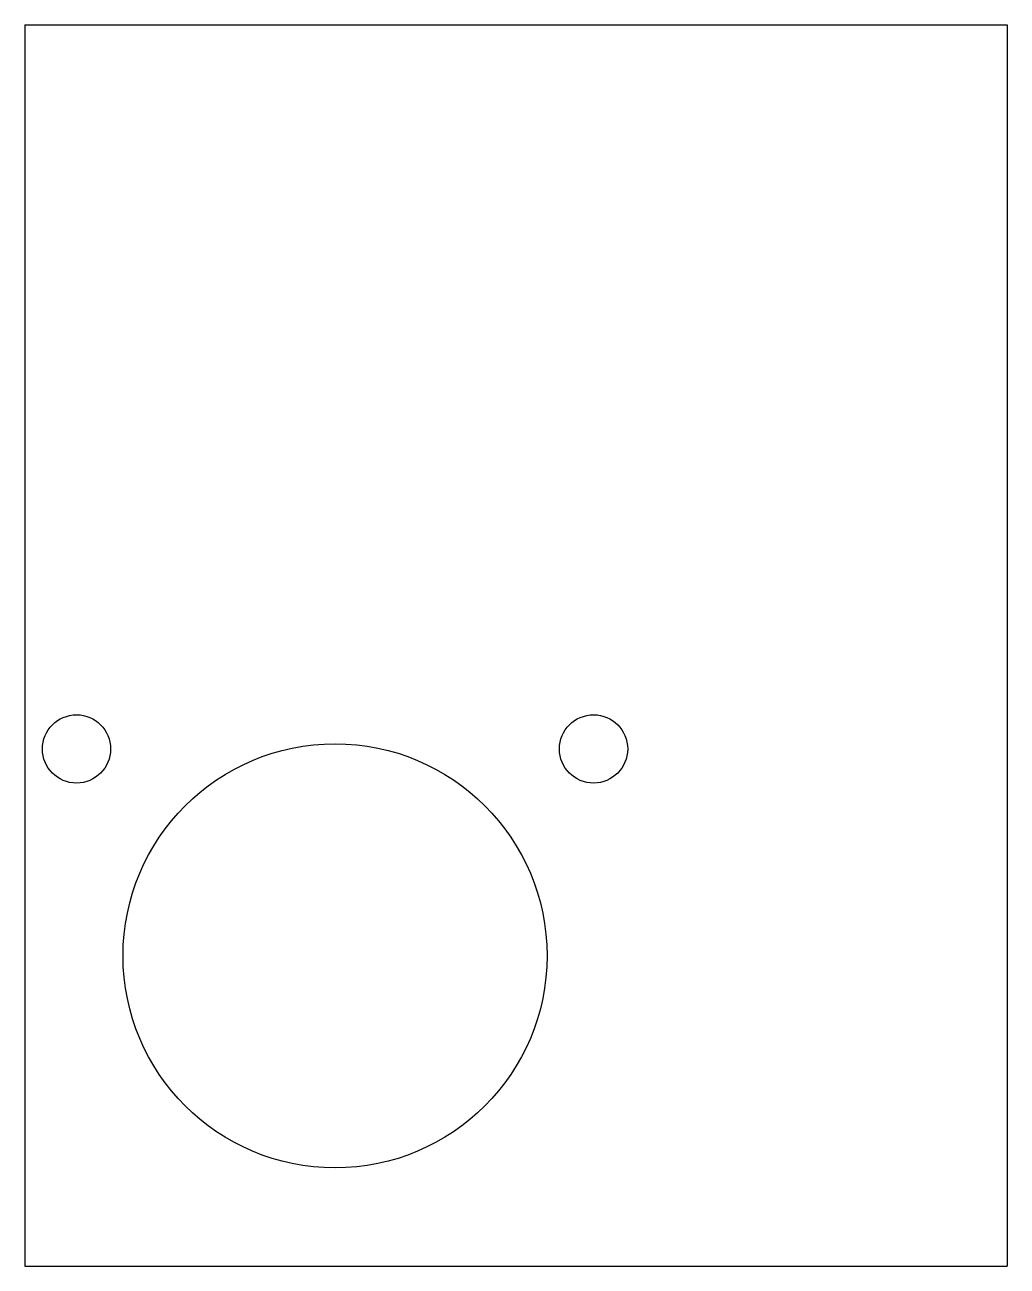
# Model space of a CAD drawing. Header units: millimetres. Extents: x -23.8 to 23.8, y -30 to 30.
import ezdxf

# ---------------------------------------------------------------- set-up
doc = ezdxf.new("R2010")
doc.units = ezdxf.units.MM

msp = doc.modelspace()

# ---------------------------------------------------------------- linework, layer by layer
for p, q in [((-23.75, 30, 3), (23.75, 30, 3)), ((-23.75, 30, 3), (-23.75, -30, 3)), ((23.75, 30, 3), (23.75, -30, 3)), ((-23.75, -30, 3), (23.75, -30, 3))]:
    msp.add_line(p, q)
for centre, radius in [((-21.25, -5, 3), 1.65), ((3.75, -5, 3), 1.65), ((-8.75, -15, 3), 10.25)]:
    msp.add_circle(centre, radius)

doc.saveas('drawing.dxf')
